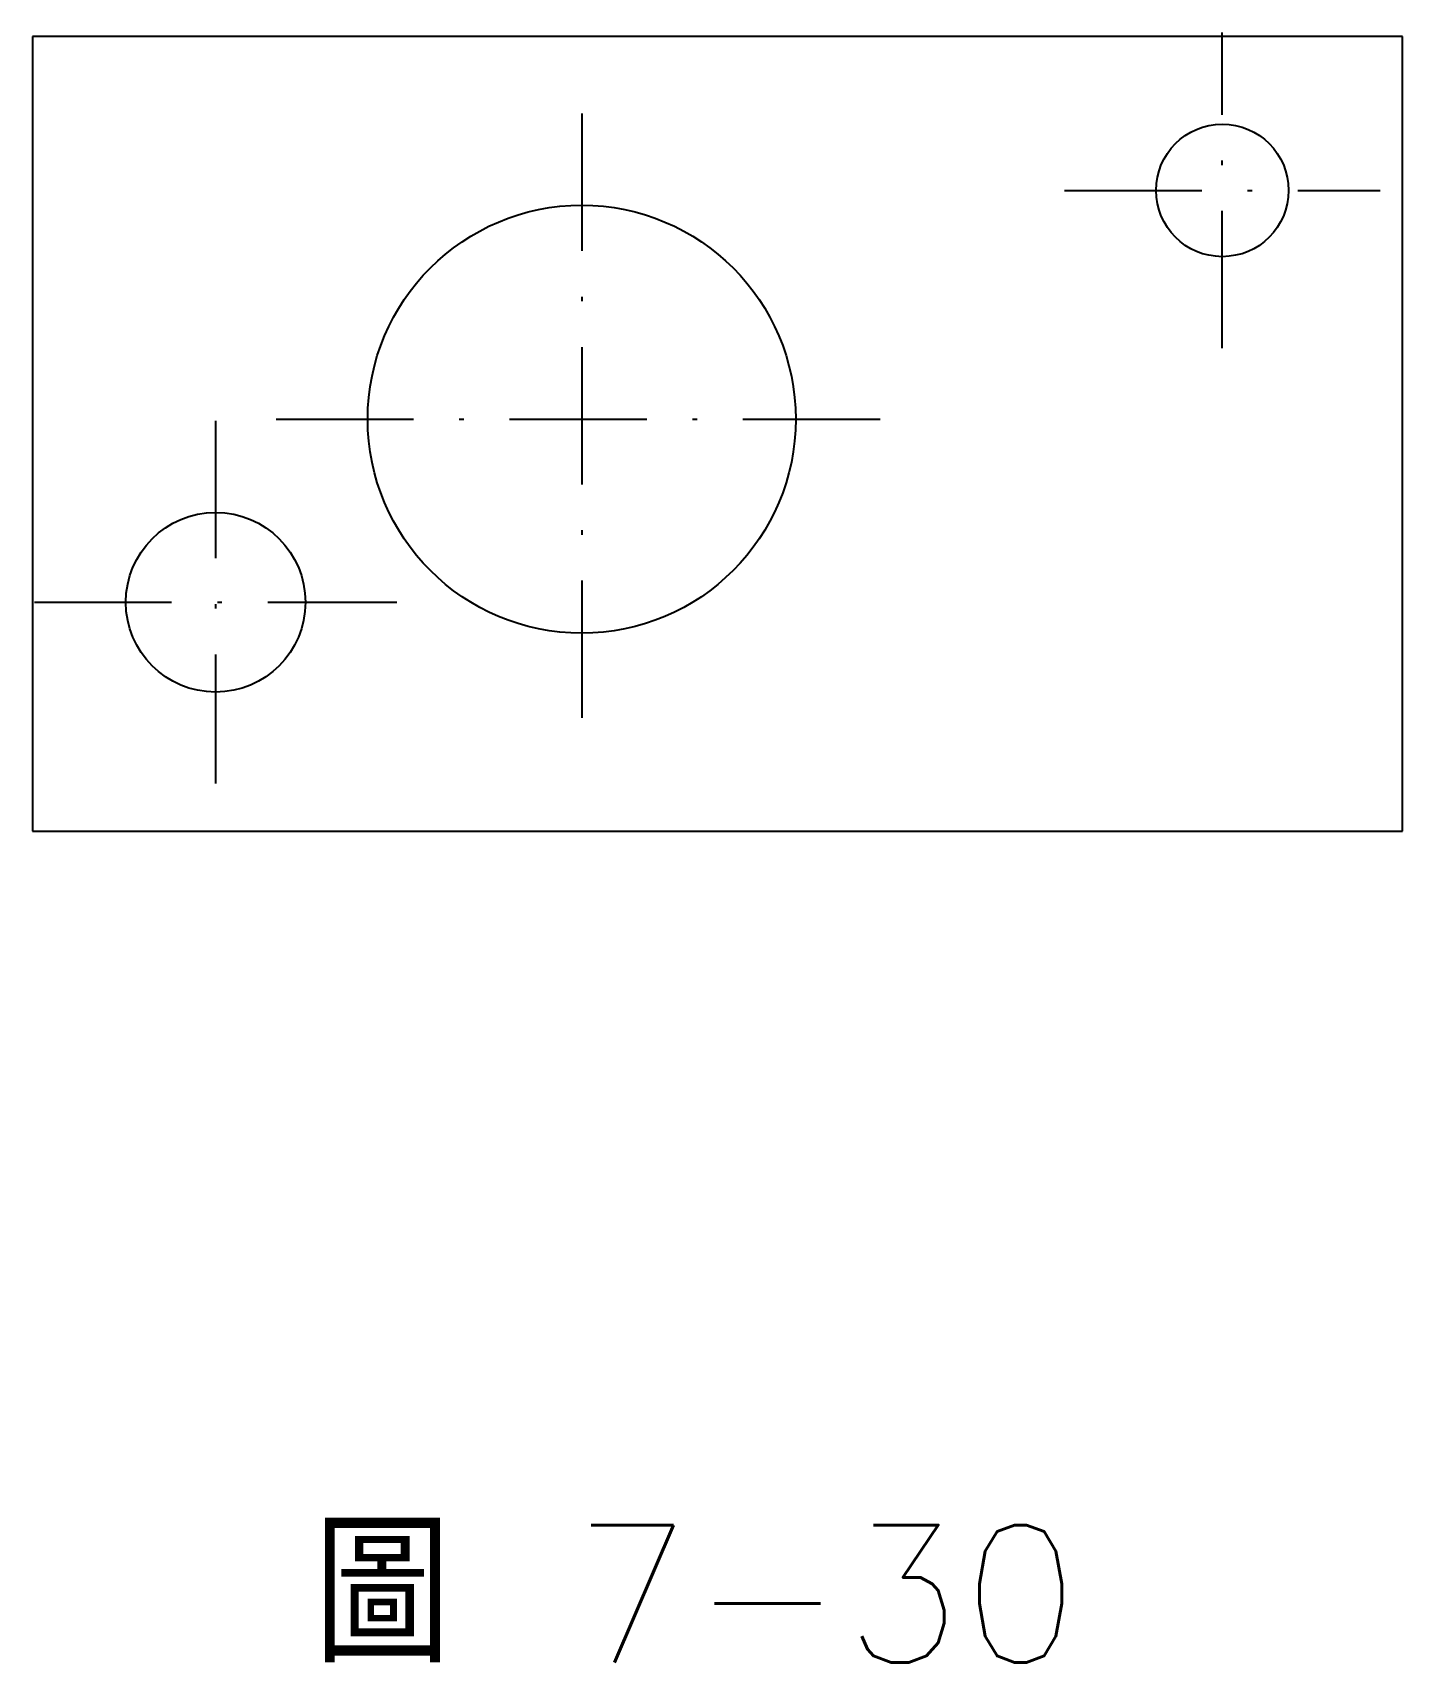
# Model space of a CAD drawing. Extents: x 75.2 to 105.1, y -103.7 to -68.1.
import ezdxf

# ---------------------------------------------------------------- set-up
doc = ezdxf.new("R2010")
doc.units = 0
doc.linetypes.add('CEN3', pattern=[5, 3, -1, 0, -1])
doc.layers.add('CENT3', color=1, linetype='CEN3')
doc.layers.add('輪廓線', color=7, linetype='CONTINUOUS')
doc.styles.add('CNS1', font='txt.shx', dxfattribs={"height": 3, "bigfont": 'chineset.shx'})

msp = doc.modelspace()

# ---------------------------------------------------------------- linework, layer by layer
at = {"layer": 'CENT3'}
for p, q in [((101.197, -74.994), (101.197, -68.097)), ((87.197, -69.868), (87.197, -83.222)), ((97.748, -71.545), (104.645, -71.545)), ((80.519, -76.545), (93.874, -76.545)), ((79.197, -76.583), (79.197, -84.507)), ((75.235, -80.545), (83.159, -80.545))]:
    msp.add_line(p, q, dxfattribs=at)
at = {"layer": '輪廓線'}
for p, q in [((105.133, -68.183), (75.197, -68.183)), ((75.197, -68.183), (75.197, -85.545)), ((105.133, -85.545), (105.133, -68.183)), ((75.197, -85.545), (105.133, -85.545))]:
    msp.add_line(p, q, dxfattribs=at)
for centre, radius in [((101.197, -71.545), 1.448), ((87.197, -76.545), 4.677), ((79.197, -80.545), 1.962)]:
    msp.add_circle(centre, radius, dxfattribs=at)

# ---------------------------------------------------------------- texts
at = {"layer": '輪廓線', "style": 'CNS1'}
msp.add_text('圖 7-30', height=3, dxfattribs=at).set_placement((81.342, -103.71))

doc.saveas('drawing.dxf')
